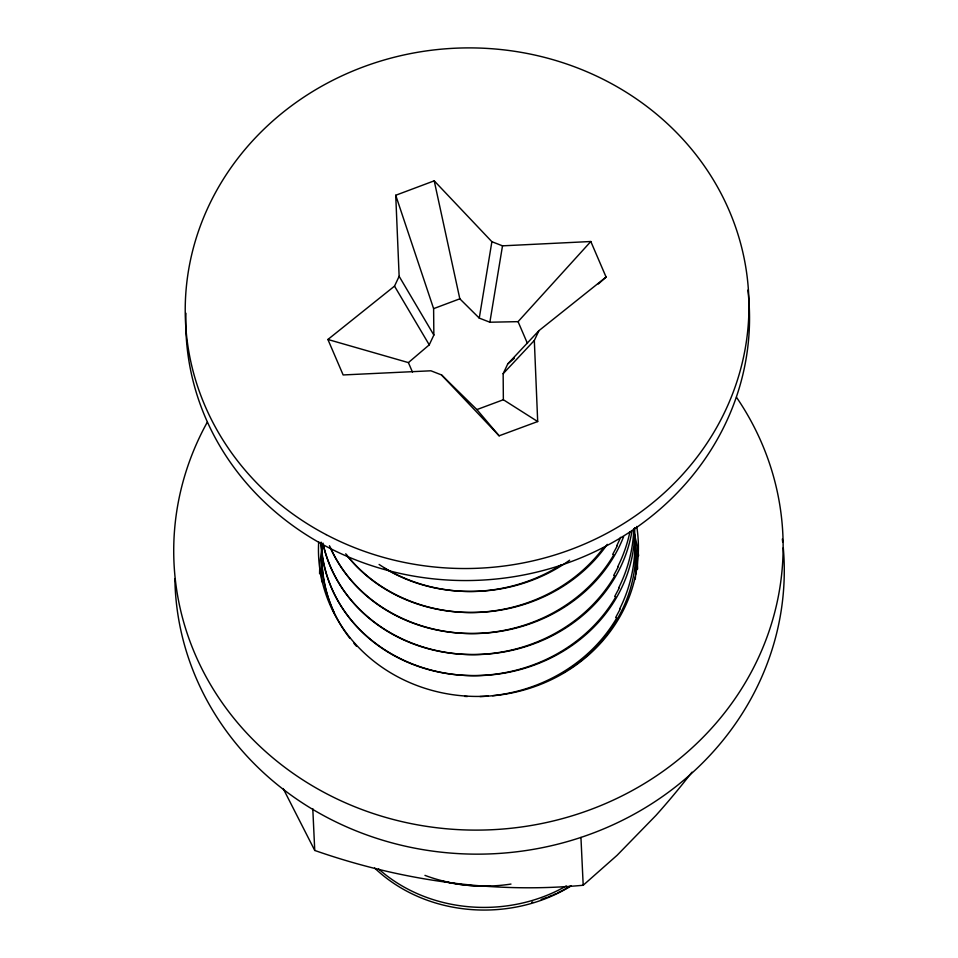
<?xml version="1.0" encoding="UTF-8"?>
<svg xmlns="http://www.w3.org/2000/svg" width="958" height="958" viewBox="0 0 958 958"><rect width="100%" height="100%" fill="white"/><g stroke="black" fill="none" stroke-linecap="round" stroke-linejoin="round"><path stroke-width="1.44" d="M590.811 241.512L518.074 321.649L489.873 322.223L479.263 318.104L491.885 241.703L434.214 180.834L395.726 195.264L399.139 276.311L394.516 286.131L327.899 339.479L343.144 374.949L430.92 370.794L441.53 374.937L476.892 409.593L499.13 435.806L537.689 421.544L534.324 340.449L538.959 330.642L606.091 277.066L590.811 241.512L502.507 245.835L491.885 241.703M489.873 322.223L502.507 245.835M327.899 339.479L408.395 362.603L429.244 344.856L433.854 335.049L433.615 308.644L395.726 195.264M537.689 421.544L503.357 399.737L503.154 373.68L507.776 363.872L538.959 330.642M612.677 554.419L617.132 546.084M613.671 575.459L618.126 567.124M614.665 596.499L619.119 588.164M615.659 617.539L620.113 609.204M691.975 772.184L683.509 782.902A220.975 55.612 -54 0 1 655.919 815.45L617.084 855.302L583.194 885.252C492.46 893.778 400.6 880.462 314.751 850.453L283.209 788.566M503.154 373.68L534.324 340.449M598.343 283.975L606.091 277.066M507.776 363.872L514.362 358.28M566.286 885.946C508.171 919.345 429.016 913.86 378.458 868.858M571.255 885.815C511.153 923.201 426.358 917.393 374.614 867.996M553.784 894.604L556.37 893.467M552.479 895.179L548.659 896.76M433.615 308.644L459.828 298.812L479.263 318.104M476.892 409.593L503.357 399.737M541.222 899.466L547.413 897.215M531.774 902.256L532.744 902.005M441.53 374.937L499.13 435.806M399.139 276.311L433.854 335.049M394.516 286.131L429.244 344.856M518.074 321.649L527.451 343.455M408.395 362.603L412.467 372.075M434.214 180.834L459.828 298.812M580.943 837.436L583.194 885.252M312.787 808.672L314.751 850.453M510.985 884.066A157.112 141.724 -5.6 0 1 424.957 875.373M490.316 885.899A157.112 142.73 -8.7 0 1 440.668 880.618M634.747 548.551A157.112 147.891 -6.6 0 1 635.597 575.063M635.501 576.381A157.112 147.891 -6.6 0 1 635.286 579.027M634.819 551.221A157.112 141.724 -5.6 0 1 636.651 569.747M616.712 618.042A157.112 142.73 -8.7 0 1 492.58 695.688M488.388 696.083A157.112 142.73 -8.7 0 1 479.982 696.562M467.396 696.514A157.112 142.73 -8.7 0 1 464.606 696.382M356.496 646.255A157.112 142.73 -8.7 0 1 353.909 643.297M349.802 638.232A157.112 142.73 -8.7 0 1 322.032 555.772M633.825 530.181A157.112 141.724 -5.6 0 1 570.058 668.564M566.561 670.816A157.112 141.724 -5.6 0 1 563.017 672.983M334.27 612.904A157.112 141.724 -5.6 0 1 321.816 561.412M633.921 528.828A157.112 147.891 -6.6 0 1 619.634 609.001M615.719 597.002A157.112 142.73 -8.7 0 1 442.261 672.755A157.112 142.73 -8.7 0 1 321.146 542.132M634.663 527.654A157.112 141.724 -5.6 0 1 483.299 675.45A157.112 141.724 -5.6 0 1 320.942 543.33M633.801 528.996A157.112 147.891 -6.6 0 1 618.64 587.961M614.737 575.95A157.112 142.73 -8.7 0 1 453.242 653.5A157.112 142.73 -8.7 0 1 322.978 543.09M632.052 530.564A157.112 141.724 -5.6 0 1 482.137 654.41A157.112 141.724 -5.6 0 1 323.373 545.701M629.945 531.678A157.112 147.891 -6.6 0 1 617.659 566.92M613.743 554.91A157.112 142.73 -8.7 0 1 466.833 633.466A157.112 142.73 -8.7 0 1 330.294 547.461M623.598 536.72A157.112 141.724 -5.6 0 1 477.946 633.489A157.112 141.724 -5.6 0 1 329.444 545.713M620.604 537.342A157.112 147.891 -6.6 0 1 616.665 545.868M603.684 547.557A157.112 142.73 -8.7 0 1 346.628 555.089M607.252 544.348A157.112 141.724 -5.6 0 1 345.742 553.772M561.196 564.861A157.112 142.73 -8.7 0 1 384.194 568.046M569.651 560.202A157.112 141.724 -5.6 0 1 379.093 564.454M747.875 290.118A281.915 260.277 -2.7 0 1 478.09 580.297A281.915 260.277 -2.7 0 1 185.948 313.242M570.669 885.887A142.922 132.563 -6.7 0 1 557.628 892.82M321.732 581.686A158.094 145.951 -2.7 0 1 322.271 559.436M634.843 544.336A158.094 145.951 -2.7 0 1 637.609 569.052M636.759 526.469A159.998 147.712 -2.7 0 1 485.586 696.238A159.998 147.712 -2.7 0 1 318.691 541.845M319.601 573.842A159.998 147.712 -2.7 0 1 322.439 546.144M633.777 532.397A159.998 147.712 -2.7 0 1 638.615 555.784M783.273 547.808A304.752 281.353 -2.7 0 1 493.933 853.734A304.752 281.353 -2.7 0 1 174.883 578.572M782.339 539.019A304.752 281.353 -2.7 0 1 782.686 541.953M736.51 397.307A304.752 281.353 -2.7 0 1 491.634 829.748A304.752 281.353 -2.7 0 1 207.287 422.191M326.127 534.612A281.915 260.265 -2.7 0 0 748.964 306.285A281.915 260.265 -2.7 0 0 326.187 83.741A281.915 260.265 -2.7 0 0 326.127 534.612"/></g></svg>
